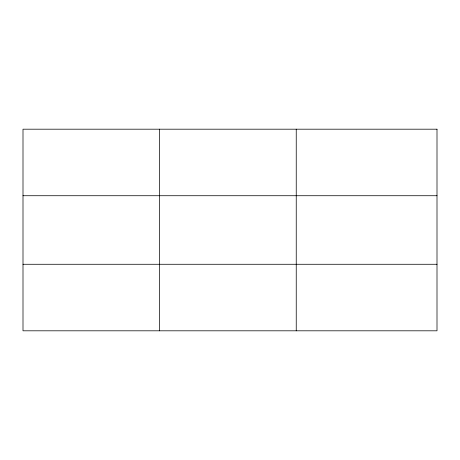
<?xml version="1.0" encoding="UTF-8"?>
<svg xmlns="http://www.w3.org/2000/svg" width="460" height="460" viewBox="0 0 460 460"><rect width="100%" height="100%" fill="white"/><g stroke="black" fill="none" stroke-linecap="round" stroke-linejoin="round"><path stroke-width="0.69" d="M159.62 330.809L159.62 129.191M296.24 330.809L296.24 129.191M23 195.724L437 195.724M23 264.276L437 264.276M437 129.191L437 330.809L23 330.809L23 129.191L437 129.191"/></g></svg>
